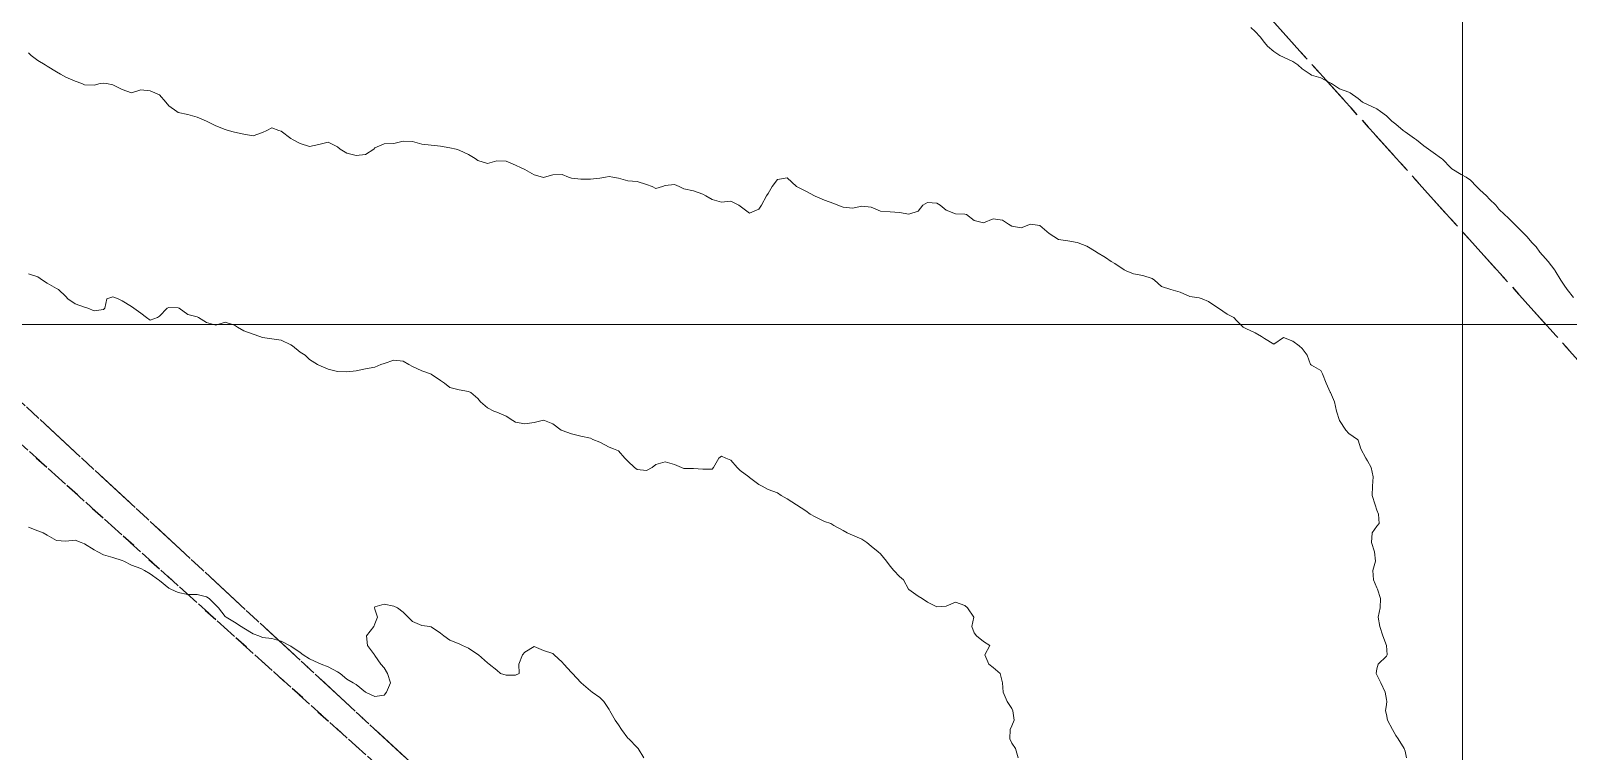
# Model space of a CAD drawing. Header units: centimetres. Extents: x 0 to 642158, y -847 to 649707.
# Drawn here: x 617090.4 to 617172.5, y 620064.6 to 620103.1 of the extents above; entities that cross this region are included whole.
import ezdxf

# ---------------------------------------------------------------- set-up
doc = ezdxf.new("R2010")
doc.units = ezdxf.units.CM
doc.header["$MEASUREMENT"] = 0
doc.linetypes.add('CENTERX2', pattern=[4, 2.5, -0.5, 0.5, -0.5])
doc.linetypes.add('JIS_02_0.7', pattern=[1.35, 0.75, -0.6])
for name, color, linetype, lineweight in [('MEV_grille', 254, 'Continuous', 9), ('WAL_parcellaire agricole', 7, 'JIS_02_0.7', 25), ('WAL_topographie 0.5', 253, 'Continuous', 20)]:
    doc.layers.add(name, color=color, linetype=linetype, lineweight=lineweight)
doc.layers.add('SPW_parcellaire cadastral', color=7, linetype='CENTERX2', lineweight=25, true_color=0xff0542)

# ---------------------------------------------------------------- blocks, each defined once
blk = doc.blocks.new('*U114')
at = {"layer": 'MEV_grille', "transparency": 33554687}
blk.add_lwpolyline([(-1338.461, 0), (1338.461, 0)], dxfattribs=at)
blk = doc.blocks.new('*U115')
at = {"layer": 'MEV_grille', "color": 0, "linetype": 'ByBlock', "lineweight": -2, "transparency": 16777216}
blk.add_blockref('*U114', (0, -2300), dxfattribs=at)
blk = doc.blocks.new('*U112')
at = {"layer": 'MEV_grille', "transparency": 33554687}
blk.add_lwpolyline([(0, 1825.476), (0, -1825.476)], dxfattribs=at)
blk = doc.blocks.new('*U113')
at = {"layer": 'MEV_grille', "color": 0, "linetype": 'ByBlock', "lineweight": -2, "transparency": 16777216}
blk.add_blockref('*U112', (1800, 0), dxfattribs=at)

msp = doc.modelspace()

# ---------------------------------------------------------------- linework, layer by layer
at = {"layer": 'SPW_parcellaire cadastral'}
for points in [[(617064.759, 620106.478), (617136.737, 620039.849), (617121.465, 620033.179), (617084.443, 620011.372), (616963.37, 620180.072), (616968.009, 620182.814), (617053.863, 620117.239), (617064.759, 620106.478)], [(617240.988, 620180.692), (617276.447, 620146.987), (617189.955, 620066.609), (617146.07, 620115.396), (617240.988, 620180.692)], [(617064.759, 620106.478), (617115.103, 620149.589), (617131.107, 620131.905), (617146.07, 620115.396), (617189.955, 620066.609), (617194.818, 620061.124), (617160.321, 620049.778), (617136.737, 620039.849), (617064.759, 620106.478)]]:
    msp.add_lwpolyline(points, dxfattribs=at)
at = {"layer": 'WAL_parcellaire agricole'}
for points in [[(617260.3, 620061.096), (617237.514, 620062.544), (617224.564, 620063.473), (617209.3, 620064.59), (617202.134, 620064.09), (617191.968, 620060.755), (617187.968, 620060.921), (617172.676, 620054.387), (617135.971, 620039.415), (617008.458, 620154.4), (617004.365, 620160.596), (617050.958, 620154.904), (617075.457, 620161.407)], [(617004.365, 620160.596), (617008.458, 620154.4), (617135.971, 620039.415), (617097.973, 620020.411), (617076.475, 620008.409), (617057.809, 619999.407), (617044.144, 619991.405), (617027.645, 619979.57), (617009.147, 619966.735), (616986.816, 619950.066), (616958.152, 619932.729), (616872.99, 619891.386), (616829.993, 619869.882)]]:
    msp.add_lwpolyline(points, dxfattribs=at)
at = {"layer": 'WAL_topographie 0.5'}
for points in [[(617155.516, 620103.25), (617155.75, 620103.029), (617156.021, 620102.75), (617156.25, 620102.442), (617156.411, 620102.25), (617156.75, 620101.966), (617157.07, 620101.75), (617157.25, 620101.654), (617157.75, 620101.426), (617158.021, 620101.25), (617158.25, 620101.038), (617158.691, 620100.75), (617158.75, 620100.708), (617159.25, 620100.558), (617159.75, 620100.292), (617159.827, 620100.25), (617160.25, 620099.975), (617160.75, 620099.786), (617160.821, 620099.75), (617161.25, 620099.45), (617161.485, 620099.25), (617161.75, 620099.132), (617162.25, 620098.893), (617162.432, 620098.75), (617162.75, 620098.522), (617163.041, 620098.25), (617163.25, 620098.083), (617163.65, 620097.75), (617163.75, 620097.667), (617164.25, 620097.323), (617164.356, 620097.25), (617164.75, 620096.933), (617165, 620096.75), (617165.25, 620096.576), (617165.702, 620096.25), (617165.75, 620096.212), (617166.189, 620095.75), (617166.25, 620095.703), (617166.75, 620095.397), (617167.018, 620095.25), (617167.25, 620095.095), (617167.572, 620094.75), (617167.75, 620094.576), (617168.099, 620094.25), (617168.25, 620094.083), (617168.592, 620093.75), (617168.75, 620093.55), (617169.06, 620093.25), (617169.25, 620093.073), (617169.595, 620092.75), (617169.75, 620092.577), (617170.09, 620092.25), (617170.25, 620092.083), (617170.536, 620091.75), (617170.75, 620091.528), (617170.947, 620091.25), (617171.25, 620090.912), (617171.387, 620090.75), (617171.75, 620090.282), (617171.77, 620090.25), (617172.067, 620089.75), (617172.25, 620089.486), (617172.41, 620089.25), (617172.75, 620088.821)], [(617090.25, 620101.893), (617090.402, 620101.75), (617090.75, 620101.474), (617091.144, 620101.25), (617091.25, 620101.179), (617091.75, 620100.875), (617091.962, 620100.75), (617092.25, 620100.592), (617092.75, 620100.37), (617093.103, 620100.25), (617093.25, 620100.177), (617093.75, 620100.173), (617094.083, 620100.25), (617094.25, 620100.276), (617094.417, 620100.25), (617094.75, 620100.187), (617095.25, 620099.927), (617095.75, 620099.75), (617096.25, 620099.923), (617096.75, 620099.864), (617096.988, 620099.75), (617097.25, 620099.64), (617097.592, 620099.25), (617097.75, 620099.058), (617098.176, 620098.75), (617098.25, 620098.712), (617098.75, 620098.607), (617099.25, 620098.454), (617099.75, 620098.25), (617099.75, 620098.25), (617100.25, 620098), (617100.75, 620097.79), (617100.916, 620097.75), (617101.25, 620097.663), (617101.75, 620097.554), (617102.25, 620097.457), (617102.75, 620097.633), (617102.969, 620097.75), (617103.25, 620097.882), (617103.625, 620097.75), (617103.75, 620097.703), (617104.25, 620097.319), (617104.382, 620097.25), (617104.75, 620097.056), (617105.25, 620096.891), (617105.75, 620096.993), (617106.25, 620097.114), (617106.75, 620096.875), (617106.889, 620096.75), (617107.25, 620096.533), (617107.75, 620096.41), (617108.25, 620096.454), (617108.683, 620096.75), (617108.75, 620096.827), (617109.25, 620097.028), (617109.75, 620097.043), (617110.25, 620097.167), (617110.75, 620097.153), (617111.25, 620097.009), (617111.75, 620096.953), (617112.25, 620096.901), (617112.75, 620096.826), (617113.083, 620096.75), (617113.25, 620096.694), (617113.75, 620096.455), (617114.098, 620096.25), (617114.25, 620096.137), (617114.75, 620095.983), (617115.25, 620096.118), (617115.75, 620096.102), (617116.25, 620095.899), (617116.554, 620095.75), (617116.75, 620095.658), (617117.25, 620095.375), (617117.7, 620095.25), (617117.75, 620095.233), (617117.806, 620095.25), (617118.25, 620095.379), (617118.75, 620095.388), (617119.083, 620095.25), (617119.25, 620095.202), (617119.75, 620095.138), (617120.25, 620095.137), (617120.75, 620095.194), (617121.05, 620095.25), (617121.25, 620095.279), (617121.45, 620095.25), (617121.75, 620095.2), (617122.25, 620095.065), (617122.75, 620095.017), (617123.25, 620094.858), (617123.558, 620094.75), (617123.75, 620094.641), (617124.107, 620094.75), (617124.25, 620094.8), (617124.75, 620094.865), (617125, 620094.75), (617125.25, 620094.63), (617125.75, 620094.516), (617126.25, 620094.338), (617126.408, 620094.25), (617126.75, 620094.053), (617127.25, 620093.923), (617127.75, 620093.97), (617128.173, 620093.75), (617128.25, 620093.7), (617128.75, 620093.329), (617129.25, 620093.542), (617129.382, 620093.75), (617129.656, 620094.25), (617129.75, 620094.386), (617129.95, 620094.75), (617130.25, 620095.125), (617130.75, 620095.217), (617131.25, 620094.75), (617131.25, 620094.75), (617131.75, 620094.509), (617132.219, 620094.25), (617132.25, 620094.238), (617132.75, 620094.019), (617133.25, 620093.838), (617133.464, 620093.75), (617133.75, 620093.657), (617134.25, 620093.597), (617134.75, 620093.702), (617135.25, 620093.65), (617135.75, 620093.441), (617136.25, 620093.4), (617136.75, 620093.357), (617137.25, 620093.279), (617137.75, 620093.432), (617138, 620093.75), (617138.25, 620093.896), (617138.75, 620093.855), (617138.924, 620093.75), (617139.25, 620093.491), (617139.75, 620093.302), (617140.25, 620093.276), (617140.334, 620093.25), (617140.75, 620092.938), (617141.25, 620092.813), (617141.75, 620093.026), (617142.25, 620092.96), (617142.575, 620092.75), (617142.75, 620092.641), (617143.25, 620092.55), (617143.75, 620092.75), (617143.75, 620092.75), (617143.75, 620092.75), (617144.25, 620092.663), (617144.75, 620092.25), (617144.75, 620092.25), (617145.25, 620091.929), (617145.75, 620091.85), (617146.25, 620091.766), (617146.296, 620091.75), (617146.75, 620091.571), (617147.25, 620091.272), (617147.283, 620091.25), (617147.75, 620090.97), (617148.055, 620090.75), (617148.25, 620090.641), (617148.75, 620090.3), (617148.857, 620090.25), (617149.25, 620090.093), (617149.75, 620090.009), (617150.25, 620089.833), (617150.375, 620089.75), (617150.75, 620089.417), (617151.25, 620089.25), (617151.25, 620089.25), (617151.75, 620089.104), (617152.25, 620088.875), (617152.75, 620088.813), (617152.917, 620088.75), (617153.25, 620088.607), (617153.75, 620088.273), (617153.788, 620088.25), (617154.25, 620087.934), (617154.6, 620087.75), (617154.75, 620087.6), (617155.1, 620087.25), (617155.25, 620087.162), (617155.75, 620086.937), (617156.083, 620086.75), (617156.25, 620086.635), (617156.75, 620086.333), (617157.25, 620086.687), (617157.75, 620086.489), (617158.094, 620086.25), (617158.25, 620086.103), (617158.523, 620085.75), (617158.704, 620085.25), (617158.75, 620085.217), (617159.25, 620084.934), (617159.335, 620084.75), (617159.534, 620084.25), (617159.75, 620083.775), (617159.766, 620083.75), (617159.989, 620083.25), (617160.09, 620082.75), (617160.25, 620082.25), (617160.25, 620082.25), (617160.583, 620081.75), (617160.75, 620081.568), (617161.217, 620081.25), (617161.25, 620081.2), (617161.386, 620080.75), (617161.65, 620080.25), (617161.75, 620080.107), (617161.947, 620079.75), (617162.042, 620079.25), (617162.01, 620078.75), (617162, 620078.25), (617162.15, 620077.75), (617162.25, 620077.472), (617162.333, 620077.25), (617162.361, 620076.75), (617162.25, 620076.607), (617162, 620076.25), (617161.957, 620075.75), (617162.12, 620075.25), (617162.175, 620074.75), (617162.021, 620074.25), (617162.067, 620073.75), (617162.25, 620073.327), (617162.285, 620073.25), (617162.444, 620072.75), (617162.422, 620072.25), (617162.317, 620071.75), (617162.408, 620071.25), (617162.571, 620070.75), (617162.75, 620070.25), (617162.75, 620070.25), (617162.798, 620069.75), (617162.75, 620069.679), (617162.321, 620069.25), (617162.25, 620069), (617162.213, 620068.75), (617162.25, 620068.683), (617162.46, 620068.25), (617162.683, 620067.75), (617162.75, 620067.35), (617162.768, 620067.25), (617162.75, 620067.083), (617162.7, 620066.75), (617162.75, 620066.55), (617162.818, 620066.25), (617163.083, 620065.75), (617163.25, 620065.427), (617163.375, 620065.25), (617163.708, 620064.75), (617163.75, 620064.607), (617163.824, 620064.25)], [(617090.25, 620090.094), (617090.75, 620089.929), (617091, 620089.75), (617091.25, 620089.594), (617091.75, 620089.314), (617091.854, 620089.25), (617092.25, 620088.885), (617092.35, 620088.75), (617092.75, 620088.486), (617093.25, 620088.313), (617093.427, 620088.25), (617093.75, 620088.122), (617094.25, 620088.187), (617094.322, 620088.25), (617094.432, 620088.75), (617094.75, 620088.859), (617095.041, 620088.75), (617095.25, 620088.646), (617095.75, 620088.341), (617095.875, 620088.25), (617096.25, 620087.985), (617096.546, 620087.75), (617096.75, 620087.619), (617097.143, 620087.75), (617097.25, 620087.825), (617097.655, 620088.25), (617097.75, 620088.297), (617098.25, 620088.272), (617098.298, 620088.25), (617098.75, 620087.922), (617099.25, 620087.792), (617099.333, 620087.75), (617099.75, 620087.487), (617100.25, 620087.355), (617100.75, 620087.5), (617101.25, 620087.343), (617101.402, 620087.25), (617101.75, 620087.048), (617102.25, 620086.863), (617102.603, 620086.75), (617102.75, 620086.689), (617103.25, 620086.625), (617103.75, 620086.556), (617104.25, 620086.306), (617104.343, 620086.25), (617104.75, 620085.913), (617105.016, 620085.75), (617105.25, 620085.523), (617105.679, 620085.25), (617105.75, 620085.21), (617106.25, 620085.007), (617106.75, 620084.875), (617107.25, 620084.854), (617107.75, 620084.905), (617108.25, 620085.01), (617108.75, 620085.11), (617109.068, 620085.25), (617109.25, 620085.306), (617109.75, 620085.475), (617110.25, 620085.421), (617110.554, 620085.25), (617110.75, 620085.148), (617111.25, 620084.91), (617111.719, 620084.75), (617111.75, 620084.737), (617112.25, 620084.399), (617112.456, 620084.25), (617112.75, 620084.012), (617113.25, 620083.89), (617113.75, 620083.806), (617113.875, 620083.75), (617114.25, 620083.424), (617114.393, 620083.25), (617114.75, 620082.938), (617115.103, 620082.75), (617115.25, 620082.705), (617115.75, 620082.481), (617116.11, 620082.25), (617116.25, 620082.165), (617116.75, 620082.083), (617117.25, 620082.153), (617117.678, 620082.25), (617117.75, 620082.268), (617117.8, 620082.25), (617118.25, 620082.083), (617118.7, 620081.75), (617118.75, 620081.729), (617119.25, 620081.552), (617119.75, 620081.423), (617120.25, 620081.315), (617120.375, 620081.25), (617120.75, 620081.105), (617121.25, 620080.841), (617121.481, 620080.75), (617121.75, 620080.637), (617122.093, 620080.25), (617122.25, 620080.088), (617122.609, 620079.75), (617122.75, 620079.648), (617123.25, 620079.588), (617123.545, 620079.75), (617123.75, 620079.905), (617124.25, 620080.044), (617124.75, 620079.9), (617125.125, 620079.75), (617125.25, 620079.696), (617125.75, 620079.694), (617126.25, 620079.667), (617126.75, 620079.656), (617126.829, 620079.75), (617127.103, 620080.25), (617127.25, 620080.359), (617127.477, 620080.25), (617127.75, 620080.139), (617128.089, 620079.75), (617128.25, 620079.583), (617128.704, 620079.25), (617128.75, 620079.218), (617129.25, 620078.846), (617129.417, 620078.75), (617129.75, 620078.571), (617130.25, 620078.389), (617130.442, 620078.25), (617130.75, 620078.083), (617131.25, 620077.75), (617131.25, 620077.75), (617131.75, 620077.432), (617131.985, 620077.25), (617132.25, 620077.121), (617132.75, 620076.862), (617133.096, 620076.75), (617133.25, 620076.655), (617133.75, 620076.387), (617133.964, 620076.25), (617134.25, 620076.139), (617134.75, 620075.912), (617135.011, 620075.75), (617135.25, 620075.554), (617135.62, 620075.25), (617135.75, 620075.143), (617136.064, 620074.75), (617136.25, 620074.479), (617136.446, 620074.25), (617136.75, 620073.935), (617136.967, 620073.75), (617137.235, 620073.25), (617137.25, 620073.233), (617137.75, 620072.881), (617137.964, 620072.75), (617138.25, 620072.55), (617138.75, 620072.309), (617139.25, 620072.35), (617139.75, 620072.55), (617140.25, 620072.372), (617140.382, 620072.25), (617140.726, 620071.75), (617140.625, 620071.25), (617140.75, 620070.917), (617140.875, 620070.75), (617141.25, 620070.45), (617141.583, 620070.25), (617141.306, 620069.75), (617141.531, 620069.25), (617141.75, 620069.066), (617142.125, 620068.75), (617142.25, 620068.25), (617142.25, 620068.25), (617142.296, 620067.75), (617142.5, 620067.25), (617142.75, 620066.875), (617142.806, 620066.75), (617142.88, 620066.25), (617142.75, 620065.95), (617142.67, 620065.75), (617142.644, 620065.25), (617142.75, 620065.031), (617142.946, 620064.75), (617143.094, 620064.25)], [(617090.25, 620076.565), (617090.75, 620076.365), (617091.036, 620076.25), (617091.25, 620076.135), (617091.75, 620075.842), (617092.25, 620075.805), (617092.75, 620075.875), (617093.055, 620075.75), (617093.25, 620075.674), (617093.75, 620075.354), (617093.958, 620075.25), (617094.25, 620075.083), (617094.75, 620074.94), (617095.25, 620074.786), (617095.337, 620074.75), (617095.75, 620074.534), (617096.25, 620074.357), (617096.45, 620074.25), (617096.75, 620074.077), (617097.197, 620073.75), (617097.25, 620073.706), (617097.75, 620073.304), (617097.85, 620073.25), (617098.25, 620073.075), (617098.75, 620072.968), (617099.25, 620072.974), (617099.75, 620072.848), (617099.895, 620072.75), (617100.25, 620072.404), (617100.396, 620072.25), (617100.75, 620071.797), (617100.802, 620071.75), (617101.25, 620071.485), (617101.599, 620071.25), (617101.75, 620071.168), (617102.25, 620070.871), (617102.55, 620070.75), (617102.75, 620070.675), (617103.25, 620070.612), (617103.75, 620070.466), (617104.189, 620070.25), (617104.25, 620070.205), (617104.75, 620069.87), (617104.912, 620069.75), (617105.25, 620069.536), (617105.75, 620069.296), (617105.881, 620069.25), (617106.25, 620069.096), (617106.75, 620068.84), (617106.885, 620068.75), (617107.25, 620068.453), (617107.592, 620068.25), (617107.75, 620068.167), (617108.25, 620067.75), (617108.25, 620067.75), (617108.75, 620067.512), (617109.25, 620067.583), (617109.365, 620067.75), (617109.576, 620068.25), (617109.417, 620068.75), (617109.25, 620069.044), (617109.055, 620069.25), (617108.75, 620069.708), (617108.724, 620069.75), (617108.345, 620070.25), (617108.294, 620070.75), (617108.685, 620071.25), (617108.75, 620071.4), (617108.885, 620071.75), (617108.75, 620072.187), (617108.728, 620072.25), (617108.75, 620072.3), (617109.25, 620072.456), (617109.75, 620072.35), (617109.946, 620072.25), (617110.25, 620072.031), (617110.523, 620071.75), (617110.75, 620071.516), (617111.25, 620071.314), (617111.679, 620071.25), (617111.75, 620071.238), (617112.25, 620070.901), (617112.422, 620070.75), (617112.75, 620070.518), (617113.25, 620070.328), (617113.425, 620070.25), (617113.75, 620070.106), (617114.25, 620069.765), (617114.283, 620069.75), (617114.75, 620069.313), (617114.85, 620069.25), (617115.25, 620068.917), (617115.45, 620068.75), (617115.75, 620068.659), (617116.25, 620068.663), (617116.45, 620068.75), (617116.432, 620069.25), (617116.625, 620069.75), (617116.75, 620069.893), (617117.25, 620070.188), (617117.75, 620069.969), (617118.25, 620069.806), (617118.315, 620069.75), (617118.75, 620069.353), (617118.84, 620069.25), (617119.25, 620068.793), (617119.302, 620068.75), (617119.75, 620068.269), (617119.763, 620068.25), (617120.25, 620067.82), (617120.341, 620067.75), (617120.75, 620067.469), (617120.973, 620067.25), (617121.25, 620066.817), (617121.285, 620066.75), (617121.583, 620066.25), (617121.75, 620066), (617121.909, 620065.75), (617122.25, 620065.296), (617122.296, 620065.25), (617122.75, 620064.796), (617122.8, 620064.75), (617123.113, 620064.25)]]:
    msp.add_lwpolyline(points, dxfattribs=at)

# ---------------------------------------------------------------- block references
at = {"layer": 'MEV_grille', "transparency": 33554687}
for name, p in [('*U113', (615366.814, 620593.644)), ('*U115', (616669.481, 622387.381))]:
    msp.add_blockref(name, p, dxfattribs=at)

doc.saveas('drawing.dxf')
